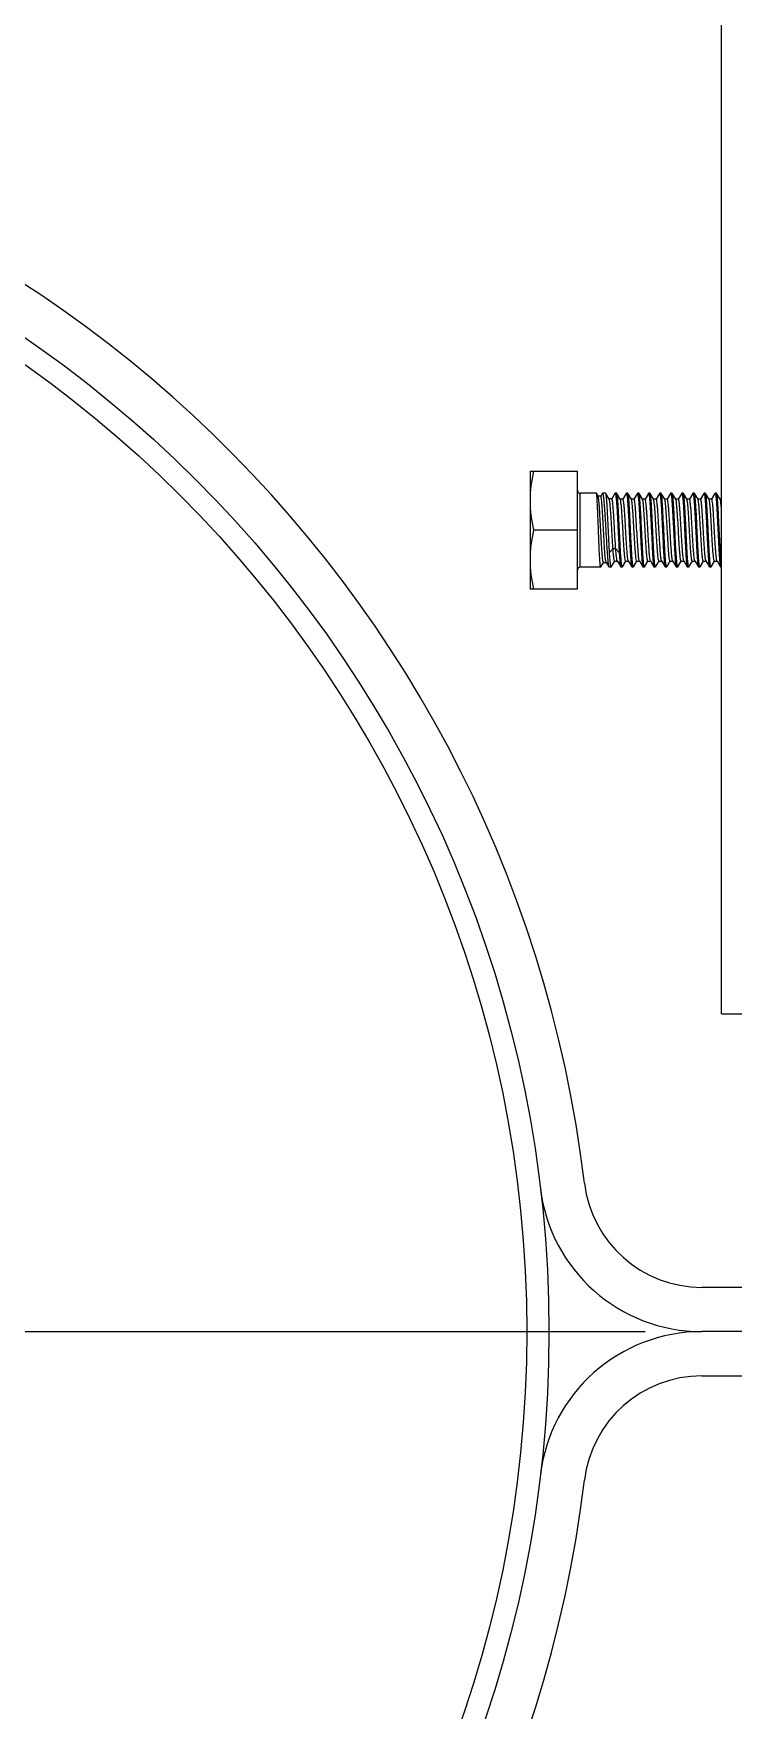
# Model space of a CAD drawing. Extents: x 1031190 to 1725648, y 733081 to 1571294.
# Drawn here: x 1135840 to 1136682, y 1234560 to 1236580 of the extents above; entities that cross this region are included whole.
import ezdxf

# ---------------------------------------------------------------- set-up
doc = ezdxf.new("R2010")
doc.units = 0
doc.header["$LTSCALE"] = 1000
doc.header["$MEASUREMENT"] = 0
doc.linetypes.add('CENTER', pattern=[8, 5, -1, 1, -1])

msp = doc.modelspace()

# ---------------------------------------------------------------- linework, layer by layer
at = {"linetype": 'Continuous'}
for p, q in [((1136668, 1235399), (1136668, 1238358.6)), ((1136437.5, 1236052.9), (1136494.5, 1236052.9)), ((1136437.5, 1236052.9), (1136437.5, 1235910.6)), ((1136494.5, 1235910.6), (1136494.5, 1236052.9)), ((1136517.3, 1236026.2), (1136498, 1236026.2)), ((1136498, 1235937.3), (1136498, 1236026.2)), ((1136517.4, 1236026.2), (1136517.3, 1236026.2)), ((1136519.3, 1236022.9), (1136517.4, 1236026.2)), ((1136522.5, 1236022.9), (1136519.3, 1236022.9)), ((1136519.4, 1236022.7), (1136519.3, 1236022.9)), ((1136524.2, 1236026), (1136522.5, 1236022.9)), ((1136524.2, 1236026), (1136524.5, 1236026.2)), ((1136528.6, 1236026.2), (1136524.5, 1236026.2)), ((1136528.7, 1236026.1), (1136528.6, 1236026.2)), ((1136532.8, 1236019.1), (1136528.7, 1236026.1)), ((1136535.9, 1236019.3), (1136532.7, 1236019.3)), ((1136539.7, 1236026.1), (1136535.8, 1236019.3)), ((1136539.7, 1236026.1), (1136539.9, 1236026.2)), ((1136541.8, 1236026.2), (1136539.9, 1236026.2)), ((1136541.9, 1236026.1), (1136541.8, 1236026.2)), ((1136546.1, 1236018.9), (1136541.9, 1236026.1)), ((1136549.3, 1236019), (1136546, 1236019)), ((1136553.3, 1236026.1), (1136549.2, 1236019)), ((1136553.3, 1236026.1), (1136553.4, 1236026.2)), ((1136555.1, 1236026.2), (1136553.4, 1236026.2)), ((1136555.3, 1236026.1), (1136555.1, 1236026.2)), ((1136559.5, 1236018.9), (1136555.3, 1236026.1)), ((1136562.6, 1236019), (1136559.4, 1236019)), ((1136566.6, 1236026.1), (1136562.5, 1236019)), ((1136566.6, 1236026.1), (1136566.8, 1236026.2)), ((1136568.4, 1236026.2), (1136566.8, 1236026.2)), ((1136568.6, 1236026.1), (1136568.4, 1236026.2)), ((1136572.8, 1236018.9), (1136568.6, 1236026.1)), ((1136576, 1236019), (1136572.7, 1236019)), ((1136579.9, 1236026.1), (1136575.9, 1236019)), ((1136579.9, 1236026.1), (1136580.1, 1236026.2)), ((1136581.8, 1236026.2), (1136580.1, 1236026.2)), ((1136582, 1236026.1), (1136581.8, 1236026.2)), ((1136586.2, 1236018.9), (1136582, 1236026.1)), ((1136589.3, 1236019), (1136586.1, 1236019)), ((1136593.3, 1236026.1), (1136589.2, 1236019)), ((1136593.3, 1236026.1), (1136593.5, 1236026.2)), ((1136595.1, 1236026.2), (1136593.5, 1236026.2)), ((1136595.3, 1236026.1), (1136595.1, 1236026.2)), ((1136599.5, 1236018.9), (1136595.3, 1236026.1)), ((1136602.7, 1236019), (1136599.4, 1236019)), ((1136606.6, 1236026.1), (1136602.6, 1236019)), ((1136606.6, 1236026.1), (1136606.8, 1236026.2)), ((1136608.5, 1236026.2), (1136606.8, 1236026.2)), ((1136608.7, 1236026.1), (1136608.5, 1236026.2)), ((1136612.9, 1236018.9), (1136608.7, 1236026.1)), ((1136616, 1236019), (1136612.8, 1236019)), ((1136620, 1236026.1), (1136615.9, 1236019)), ((1136620, 1236026.1), (1136620.2, 1236026.2)), ((1136621.8, 1236026.2), (1136620.2, 1236026.2)), ((1136622, 1236026.1), (1136621.8, 1236026.2)), ((1136626.2, 1236018.9), (1136622, 1236026.1)), ((1136629.3, 1236019), (1136626.1, 1236019)), ((1136633.3, 1236026.1), (1136629.2, 1236019)), ((1136633.3, 1236026.1), (1136633.5, 1236026.2)), ((1136635.2, 1236026.2), (1136633.5, 1236026.2)), ((1136635.4, 1236026.1), (1136635.2, 1236026.2)), ((1136639.6, 1236018.9), (1136635.4, 1236026.1)), ((1136642.7, 1236019), (1136639.5, 1236019)), ((1136646.7, 1236026.1), (1136642.6, 1236019)), ((1136646.7, 1236026.1), (1136646.9, 1236026.2)), ((1136648.5, 1236026.2), (1136646.9, 1236026.2)), ((1136648.7, 1236026.1), (1136648.5, 1236026.2)), ((1136652.9, 1236018.9), (1136648.7, 1236026.1)), ((1136656, 1236019), (1136652.8, 1236019)), ((1136660, 1236026.1), (1136655.9, 1236019)), ((1136660, 1236026.1), (1136660.2, 1236026.2)), ((1136661.9, 1236026.2), (1136660.2, 1236026.2)), ((1136662, 1236026.1), (1136661.9, 1236026.2)), ((1136666.3, 1236018.9), (1136662, 1236026.1)), ((1136668, 1236019), (1136666.2, 1236019)), ((1136494.5, 1235981.8), (1136441.6, 1235981.8)), ((1136585.2, 1235979.3), (1136585.1, 1235981.8)), ((1136596.8, 1235981.8), (1136596.9, 1235979.3)), ((1136537.3, 1235959.2), (1136533.1, 1235954.8)), ((1136540.6, 1235959.2), (1136537.3, 1235959.2)), ((1136544.8, 1235954.8), (1136540.6, 1235959.2)), ((1136522.6, 1235937.3), (1136498, 1235937.3)), ((1136522.7, 1235937.4), (1136522.6, 1235937.3)), ((1136522.7, 1235937.4), (1136526, 1235943)), ((1136525.9, 1235943), (1136529.1, 1235943)), ((1136529, 1235943.2), (1136532.3, 1235937.5)), ((1136532.3, 1235937.5), (1136532.6, 1235937.3)), ((1136535.1, 1235937.3), (1136532.6, 1235937.3)), ((1136535.3, 1235937.4), (1136535.1, 1235937.3)), ((1136535.3, 1235937.4), (1136539.4, 1235944.5)), ((1136539.3, 1235944.5), (1136542.5, 1235944.5)), ((1136542.4, 1235944.7), (1136546.6, 1235937.4)), ((1136548.4, 1235937.3), (1136546.8, 1235937.3)), ((1136548.6, 1235937.4), (1136548.4, 1235937.3)), ((1136548.6, 1235937.4), (1136552.7, 1235944.5)), ((1136552.6, 1235944.5), (1136555.8, 1235944.5)), ((1136555.7, 1235944.7), (1136555.7, 1235944.8)), ((1136555.7, 1235944.7), (1136559.9, 1235937.4)), ((1136559.9, 1235937.4), (1136560.1, 1235937.3)), ((1136561.8, 1235937.3), (1136560.1, 1235937.3)), ((1136562, 1235937.4), (1136561.8, 1235937.3)), ((1136562, 1235937.4), (1136566.1, 1235944.5)), ((1136566, 1235944.5), (1136569.2, 1235944.5)), ((1136569.1, 1235944.7), (1136569, 1235944.8)), ((1136569.1, 1235944.7), (1136573.3, 1235937.4)), ((1136573.3, 1235937.4), (1136573.5, 1235937.3)), ((1136575.1, 1235937.3), (1136573.5, 1235937.3)), ((1136575.3, 1235937.4), (1136575.1, 1235937.3)), ((1136575.3, 1235937.4), (1136579.4, 1235944.5)), ((1136579.3, 1235944.5), (1136582.5, 1235944.5)), ((1136582.4, 1235944.7), (1136582.3, 1235944.8)), ((1136582.4, 1235944.7), (1136586.6, 1235937.4)), ((1136586.6, 1235937.4), (1136586.8, 1235937.3)), ((1136588.5, 1235937.3), (1136586.8, 1235937.3)), ((1136588.6, 1235937.4), (1136588.5, 1235937.3)), ((1136588.6, 1235937.4), (1136592.7, 1235944.5)), ((1136592.6, 1235944.5), (1136595.9, 1235944.5)), ((1136595.8, 1235944.7), (1136600, 1235937.4)), ((1136601.8, 1235937.3), (1136600.1, 1235937.3)), ((1136602, 1235937.4), (1136601.8, 1235937.3)), ((1136602, 1235937.4), (1136606.1, 1235944.5)), ((1136606, 1235944.5), (1136609.2, 1235944.5)), ((1136609.1, 1235944.7), (1136609, 1235944.9)), ((1136609.1, 1235944.7), (1136613.3, 1235937.4)), ((1136613.3, 1235937.4), (1136613.5, 1235937.3)), ((1136615.2, 1235937.3), (1136613.5, 1235937.3)), ((1136615.3, 1235937.4), (1136615.2, 1235937.3)), ((1136615.3, 1235937.4), (1136619.4, 1235944.5)), ((1136619.3, 1235944.5), (1136622.6, 1235944.5)), ((1136622.5, 1235944.7), (1136622.4, 1235944.9)), ((1136622.5, 1235944.7), (1136626.7, 1235937.4)), ((1136626.7, 1235937.4), (1136626.8, 1235937.3)), ((1136628.5, 1235937.3), (1136626.8, 1235937.3)), ((1136628.7, 1235937.4), (1136628.5, 1235937.3)), ((1136628.7, 1235937.4), (1136632.8, 1235944.5)), ((1136632.7, 1235944.5), (1136635.9, 1235944.5)), ((1136635.8, 1235944.7), (1136635.7, 1235944.9)), ((1136635.8, 1235944.7), (1136640, 1235937.4)), ((1136640, 1235937.4), (1136640.2, 1235937.3)), ((1136641.9, 1235937.3), (1136640.2, 1235937.3)), ((1136642, 1235937.4), (1136641.9, 1235937.3)), ((1136642, 1235937.4), (1136646.1, 1235944.5)), ((1136646, 1235944.5), (1136649.3, 1235944.5)), ((1136649.2, 1235944.7), (1136653.4, 1235937.4)), ((1136653.4, 1235937.4), (1136653.5, 1235937.3)), ((1136655.2, 1235937.3), (1136653.5, 1235937.3)), ((1136655.4, 1235937.4), (1136655.2, 1235937.3)), ((1136655.4, 1235937.4), (1136659.5, 1235944.5)), ((1136659.4, 1235944.5), (1136662.6, 1235944.5)), ((1136662.5, 1235944.7), (1136662.4, 1235944.9)), ((1136662.5, 1235944.7), (1136666.7, 1235937.4)), ((1136666.7, 1235937.4), (1136666.9, 1235937.3)), ((1136668, 1235937.3), (1136666.9, 1235937.3)), ((1136494.5, 1235910.6), (1136437.5, 1235910.6)), ((1136668, 1235399), (1137032.8, 1235399)), ((1136644.3, 1235069.8), (1137370.9, 1235069.8)), ((1137370.9, 1235016.4), (1136644.3, 1235016.4)), ((1136644.3, 1234963), (1137370.9, 1234963))]:
    msp.add_line(p, q, dxfattribs=at)
at = {"color": 0, "linetype": 'CENTER'}
msp.add_line((1133441.3, 1235016.4), (1136575.9, 1235016.4), dxfattribs=at)
at = {"linetype": 'Continuous'}
for radius in [1451.6, 1424.9]:
    msp.add_circle((1135008.6, 1235016.4), radius, dxfattribs=at)
for centre, radius, start, end in [((1135008.6, 1235016.4), 1505, 6.8242, 173.1758), ((1136498, 1236029.8), 3.56, 180, 270), ((1136498, 1235933.7), 3.56, 90, 180), ((1136644.3, 1235212.1), 195.7, 186.8242, 270), ((1136644.3, 1235212.1), 142.4, 186.8242, 270), ((1136644.3, 1234820.7), 195.7, 90, 173.1758), ((1136644.3, 1234820.7), 142.4, 90, 173.1758), ((1135008.6, 1235016.4), 1505, 186.8242, 353.1758)]:
    msp.add_arc(centre, radius, start, end, dxfattribs=at)
for points in [[(1136441.6, 1236052.9), (1136439.1, 1236041.3), (1136437.5, 1236029.3), (1136437.5, 1236017.3)], [(1136437.5, 1236017.3), (1136437.5, 1236005.4), (1136439.1, 1235993.4), (1136441.6, 1235981.8)], [(1136441.6, 1235981.8), (1136439.1, 1235970.1), (1136437.5, 1235958.1), (1136437.5, 1235946.2)], [(1136437.5, 1235946.2), (1136437.5, 1235934.2), (1136439.1, 1235922.3), (1136441.6, 1235910.6)]]:
    msp.add_open_spline(points, degree=3, dxfattribs=at)
for points, knots in [([(1136519.9, 1235981.8), (1136519.6, 1235987.2), (1136519.3, 1235995.2), (1136518.9, 1236005.3), (1136518.6, 1236011.9), (1136518.3, 1236017.3), (1136518.1, 1236021.6), (1136517.7, 1236024.3), (1136517.6, 1236025.8), (1136517.4, 1236026.2)], [0, 0, 0, 0, 0.36864, 0.53657, 0.68548, 0.810114, 0.906077, 0.97003, 1, 1, 1, 1]), ([(1136525.9, 1235943), (1136525.8, 1235943), (1136525.6, 1235943.3), (1136525.4, 1235943.8), (1136525.2, 1235944.8), (1136524.9, 1235946.7), (1136524.6, 1235949.9), (1136524.2, 1235954.6), (1136523.8, 1235960.4), (1136523.4, 1235967), (1136523, 1235974.1), (1136522.5, 1235984.1), (1136521.9, 1235993.8), (1136521.4, 1236003.1), (1136521, 1236009.1), (1136520.6, 1236014.2), (1136520.3, 1236018.2), (1136519.9, 1236020.9), (1136519.6, 1236022.3), (1136519.4, 1236022.7)], [0, 0, 0, 0, 0.003488, 0.010904, 0.022688, 0.038824, 0.083607, 0.143647, 0.216697, 0.300025, 0.390537, 0.484902, 0.671459, 0.756962, 0.833182, 0.897479, 0.947675, 0.982144, 1, 1, 1, 1]), ([(1136529, 1235943.2), (1136528.8, 1235943.6), (1136528.5, 1235945.1), (1136528.1, 1235947.9), (1136527.7, 1235952), (1136527.3, 1235957.3), (1136526.9, 1235963.5), (1136526.4, 1235972.9), (1136525.9, 1235982.8), (1136525.3, 1235992.6), (1136524.9, 1235999.7), (1136524.5, 1236006.1), (1136524.2, 1236011.7), (1136523.8, 1236016.3), (1136523.4, 1236019.6), (1136523.1, 1236021.7), (1136522.8, 1236022.6), (1136522.6, 1236022.9), (1136522.5, 1236022.9)], [0, 0, 0, 0, 0.018844, 0.055045, 0.107437, 0.174076, 0.252464, 0.339678, 0.527511, 0.621285, 0.710453, 0.791854, 0.862644, 0.920393, 0.963178, 0.989688, 0.996707, 1, 1, 1, 1]), ([(1136524.5, 1236026.2), (1136524.6, 1236026.2), (1136524.9, 1236025.9), (1136525.2, 1236024.8), (1136525.7, 1236022.3), (1136526.2, 1236018.3), (1136526.6, 1236012.8), (1136527.1, 1236006.2), (1136527.6, 1235998.6), (1136528.1, 1235990.3), (1136528.5, 1235984.6), (1136528.6, 1235981.8)], [0, 0, 0, 0, 0.007547, 0.022985, 0.080637, 0.173055, 0.296975, 0.447746, 0.61965, 0.806111, 1, 1, 1, 1]), ([(1136531.8, 1235981.8), (1136531.5, 1235987.2), (1136531.1, 1235995), (1136530.6, 1236005.1), (1136530.3, 1236011.6), (1136529.9, 1236017.1), (1136529.5, 1236021.4), (1136529.1, 1236024.2), (1136529, 1236025.7), (1136528.7, 1236026.1)], [0, 0, 0, 0, 0.365079, 0.53175, 0.679987, 0.804667, 0.901508, 0.967249, 1, 1, 1, 1]), ([(1136537.3, 1235959.2), (1136536.9, 1235965.3), (1136536.3, 1235974.6), (1136535.6, 1235987.2), (1136535.1, 1235996.5), (1136534.5, 1236004.8), (1136534.1, 1236010.8), (1136533.7, 1236014.6), (1136533.4, 1236016.7), (1136533.1, 1236018.1), (1136532.9, 1236018.9), (1136532.8, 1236019.1)], [0, 0, 0, 0, 0.303539, 0.468638, 0.62733, 0.768529, 0.882427, 0.926602, 0.961222, 0.985757, 1, 1, 1, 1]), ([(1136540.6, 1235959.2), (1136540.4, 1235962.2), (1136540, 1235968.6), (1136539.4, 1235978.4), (1136538.9, 1235988.5), (1136538.3, 1235998.1), (1136537.8, 1236005.4), (1136537.4, 1236010.5), (1136537.1, 1236013.5), (1136536.8, 1236015.9), (1136536.6, 1236017.7), (1136536.3, 1236018.7), (1136536.1, 1236019.3), (1136535.9, 1236019.3)], [0, 0, 0, 0, 0.15003, 0.317321, 0.489066, 0.652114, 0.794019, 0.853588, 0.904016, 0.944371, 0.97394, 0.992316, 1, 1, 1, 1]), ([(1136539.9, 1236026.2), (1136540, 1236026.2), (1136540.3, 1236025.9), (1136540.4, 1236025.3), (1136540.6, 1236024.2), (1136540.9, 1236022), (1136541.3, 1236018.3), (1136541.7, 1236012.8), (1136542.2, 1236006.2), (1136542.6, 1235998.6), (1136543, 1235990.3), (1136543.3, 1235984.6), (1136543.4, 1235981.8)], [0, 0, 0, 0, 0.006868, 0.022, 0.046199, 0.079427, 0.17181, 0.295831, 0.44681, 0.618994, 0.805771, 1, 1, 1, 1]), ([(1136545.1, 1235981.8), (1136544.8, 1235987.1), (1136544.5, 1235995), (1136543.9, 1236005), (1136543.5, 1236011.6), (1136543.2, 1236017), (1136542.8, 1236021.3), (1136542.4, 1236024.1), (1136542.2, 1236025.7), (1136541.9, 1236026.1)], [0, 0, 0, 0, 0.364025, 0.530311, 0.678341, 0.803035, 0.90014, 0.966414, 1, 1, 1, 1]), ([(1136552.6, 1235944.5), (1136552.5, 1235944.5), (1136552.3, 1235944.7), (1136552.1, 1235945.6), (1136551.7, 1235947.6), (1136551.3, 1235950.7), (1136551, 1235955.1), (1136550.6, 1235960.4), (1136550.2, 1235966.4), (1136549.8, 1235973), (1136549.2, 1235982.2), (1136548.7, 1235991.4), (1136548.2, 1236000.1), (1136547.8, 1236005.8), (1136547.4, 1236010.7), (1136547, 1236014.5), (1136546.6, 1236017.1), (1136546.4, 1236018.4), (1136546.1, 1236018.9)], [0, 0, 0, 0, 0.003515, 0.010772, 0.037949, 0.081609, 0.140308, 0.211978, 0.294061, 0.383612, 0.477415, 0.664253, 0.750571, 0.827952, 0.893624, 0.945254, 0.981055, 1, 1, 1, 1]), ([(1136555.7, 1235944.8), (1136555.4, 1235945.3), (1136555.2, 1235946.8), (1136554.8, 1235949.6), (1136554.4, 1235953.6), (1136553.9, 1235960.7), (1136553.2, 1235971), (1136552.6, 1235982), (1136552.1, 1235991.1), (1136551.7, 1235997.6), (1136551.3, 1236003.5), (1136550.9, 1236008.7), (1136550.5, 1236012.9), (1136550.2, 1236016), (1136549.8, 1236017.9), (1136549.5, 1236018.8), (1136549.4, 1236019), (1136549.3, 1236019)], [0, 0, 0, 0, 0.022098, 0.060554, 0.114206, 0.18123, 0.34569, 0.53115, 0.623722, 0.711849, 0.792446, 0.862698, 0.92016, 0.962863, 0.989437, 0.99654, 1, 1, 1, 1]), ([(1136553.4, 1236026.2), (1136553.5, 1236026.2), (1136553.7, 1236025.9), (1136553.9, 1236025.3), (1136554.1, 1236024.2), (1136554.4, 1236022), (1136554.7, 1236018.3), (1136555.1, 1236012.8), (1136555.5, 1236006.2), (1136556, 1235998.6), (1136556.4, 1235990.3), (1136556.6, 1235984.6), (1136556.8, 1235981.8)], [0, 0, 0, 0, 0.006693, 0.021771, 0.045952, 0.079179, 0.171588, 0.295652, 0.446676, 0.6189, 0.805722, 1, 1, 1, 1]), ([(1136558.4, 1235981.8), (1136558.2, 1235987.1), (1136557.8, 1235995), (1136557.3, 1236005), (1136556.9, 1236011.6), (1136556.5, 1236017), (1136556.2, 1236021.3), (1136555.7, 1236024.1), (1136555.5, 1236025.7), (1136555.3, 1236026.1)], [0, 0, 0, 0, 0.364027, 0.530312, 0.678339, 0.803032, 0.900139, 0.966415, 1, 1, 1, 1]), ([(1136566, 1235944.5), (1136565.9, 1235944.5), (1136565.7, 1235944.7), (1136565.4, 1235945.6), (1136565.1, 1235947.6), (1136564.7, 1235950.7), (1136564.3, 1235955.1), (1136563.9, 1235960.4), (1136563.5, 1235966.4), (1136563.1, 1235973), (1136562.6, 1235982.2), (1136562.1, 1235991.4), (1136561.5, 1236000.1), (1136561.1, 1236005.8), (1136560.7, 1236010.7), (1136560.4, 1236014.5), (1136560, 1236017.1), (1136559.7, 1236018.4), (1136559.5, 1236018.9)], [0, 0, 0, 0, 0.003515, 0.010772, 0.037949, 0.081609, 0.140308, 0.211978, 0.294061, 0.383612, 0.477415, 0.664253, 0.750571, 0.827952, 0.893624, 0.945254, 0.981055, 1, 1, 1, 1]), ([(1136569, 1235944.8), (1136568.8, 1235945.3), (1136568.5, 1235946.9), (1136568.1, 1235949.7), (1136567.8, 1235953.6), (1136567.2, 1235960.7), (1136566.6, 1235971), (1136565.9, 1235982), (1136565.4, 1235991.1), (1136565, 1235997.6), (1136564.6, 1236003.5), (1136564.3, 1236008.7), (1136563.9, 1236012.9), (1136563.5, 1236016), (1136563.2, 1236017.9), (1136562.9, 1236018.8), (1136562.7, 1236019), (1136562.6, 1236019)], [0, 0, 0, 0, 0.022237, 0.060809, 0.11455, 0.181633, 0.346125, 0.531524, 0.624042, 0.712107, 0.792639, 0.862829, 0.920237, 0.962898, 0.989446, 0.996542, 1, 1, 1, 1]), ([(1136566.8, 1236026.2), (1136566.9, 1236026.2), (1136567.1, 1236025.9), (1136567.2, 1236025.3), (1136567.4, 1236024.2), (1136567.7, 1236022), (1136568.1, 1236018.3), (1136568.5, 1236012.8), (1136568.9, 1236006.2), (1136569.3, 1235998.6), (1136569.7, 1235990.3), (1136570, 1235984.6), (1136570.1, 1235981.8)], [0, 0, 0, 0, 0.006696, 0.021778, 0.045963, 0.079194, 0.171608, 0.295673, 0.446692, 0.618909, 0.805729, 1, 1, 1, 1]), ([(1136571.8, 1235981.8), (1136571.5, 1235987.1), (1136571.2, 1235995), (1136570.6, 1236005), (1136570.2, 1236011.6), (1136569.8, 1236017), (1136569.5, 1236021.3), (1136569.1, 1236024.1), (1136568.9, 1236025.7), (1136568.6, 1236026.1)], [0, 0, 0, 0, 0.364034, 0.530325, 0.678352, 0.803041, 0.900142, 0.966414, 1, 1, 1, 1]), ([(1136579.3, 1235944.5), (1136579.2, 1235944.5), (1136579, 1235944.7), (1136578.8, 1235945.6), (1136578.4, 1235947.6), (1136578, 1235950.7), (1136577.6, 1235955.1), (1136577.3, 1235960.4), (1136576.9, 1235966.4), (1136576.5, 1235973), (1136575.9, 1235982.2), (1136575.4, 1235991.4), (1136574.9, 1236000.1), (1136574.5, 1236005.8), (1136574.1, 1236010.7), (1136573.7, 1236014.5), (1136573.3, 1236017.1), (1136573.1, 1236018.4), (1136572.8, 1236018.9)], [0, 0, 0, 0, 0.003515, 0.010772, 0.037949, 0.081609, 0.140308, 0.211978, 0.294061, 0.383612, 0.477416, 0.664253, 0.750571, 0.827952, 0.893624, 0.945254, 0.981055, 1, 1, 1, 1]), ([(1136582.3, 1235944.8), (1136582.1, 1235945.4), (1136581.9, 1235946.9), (1136581.5, 1235949.7), (1136581.1, 1235953.7), (1136580.5, 1235960.7), (1136579.9, 1235971.1), (1136579.3, 1235982.1), (1136578.8, 1235991.2), (1136578.4, 1235997.6), (1136578, 1236003.6), (1136577.6, 1236008.7), (1136577.2, 1236012.9), (1136576.9, 1236016), (1136576.5, 1236017.9), (1136576.2, 1236018.8), (1136576, 1236019), (1136576, 1236019)], [0, 0, 0, 0, 0.022376, 0.061065, 0.114893, 0.182035, 0.346559, 0.531898, 0.624361, 0.712364, 0.792832, 0.86296, 0.920314, 0.962934, 0.989455, 0.996544, 1, 1, 1, 1]), ([(1136580.1, 1236026.2), (1136580.2, 1236026.2), (1136580.4, 1236025.9), (1136580.6, 1236025.3), (1136580.8, 1236024.2), (1136581.1, 1236022), (1136581.4, 1236018.3), (1136581.8, 1236012.8), (1136582.2, 1236006.2), (1136582.6, 1235998.6), (1136583.1, 1235990.3), (1136583.3, 1235984.6), (1136583.5, 1235981.8)], [0, 0, 0, 0, 0.006683, 0.021751, 0.045922, 0.07914, 0.171535, 0.295594, 0.446618, 0.618857, 0.805703, 1, 1, 1, 1]), ([(1136585.1, 1235981.8), (1136584.9, 1235987.1), (1136584.5, 1235995), (1136584, 1236005), (1136583.6, 1236011.6), (1136583.2, 1236017), (1136582.8, 1236021.3), (1136582.4, 1236024.1), (1136582.2, 1236025.7), (1136582, 1236026.1)], [0, 0, 0, 0, 0.364016, 0.530299, 0.678328, 0.803022, 0.900132, 0.966412, 1, 1, 1, 1]), ([(1136589.4, 1235979.7), (1136589.2, 1235984.4), (1136588.8, 1235991.2), (1136588.2, 1236000), (1136587.8, 1236005.7), (1136587.4, 1236010.6), (1136587.1, 1236014.4), (1136586.7, 1236017.1), (1136586.4, 1236018.4), (1136586.2, 1236018.9)], [0, 0, 0, 0, 0.357179, 0.522363, 0.670515, 0.796289, 0.895183, 0.963748, 1, 1, 1, 1]), ([(1136592.8, 1235979.7), (1136592.6, 1235982.2), (1136592.3, 1235987.2), (1136591.9, 1235994.4), (1136591.5, 1236001.1), (1136591.1, 1236007), (1136590.7, 1236011.9), (1136590.3, 1236015.2), (1136590, 1236017.2), (1136589.8, 1236018.2), (1136589.6, 1236018.7), (1136589.4, 1236019), (1136589.3, 1236019)], [0, 0, 0, 0, 0.191103, 0.376469, 0.548513, 0.700189, 0.825314, 0.918839, 0.952565, 0.977198, 0.992701, 1, 1, 1, 1]), ([(1136593.5, 1236026.2), (1136593.6, 1236026.2), (1136593.8, 1236025.9), (1136593.9, 1236025.3), (1136594.1, 1236024.2), (1136594.4, 1236022), (1136594.8, 1236018.3), (1136595.2, 1236012.8), (1136595.6, 1236006.2), (1136596, 1235998.6), (1136596.4, 1235990.3), (1136596.7, 1235984.6), (1136596.8, 1235981.8)], [0, 0, 0, 0, 0.006671, 0.021725, 0.045886, 0.079098, 0.171491, 0.295553, 0.446588, 0.618835, 0.805687, 1, 1, 1, 1]), ([(1136598.5, 1235981.8), (1136598.2, 1235987.1), (1136597.8, 1235995), (1136597.3, 1236005), (1136596.9, 1236011.6), (1136596.5, 1236017), (1136596.2, 1236021.3), (1136595.8, 1236024.1), (1136595.6, 1236025.7), (1136595.3, 1236026.1)], [0, 0, 0, 0, 0.364022, 0.530315, 0.678347, 0.803036, 0.900137, 0.966413, 1, 1, 1, 1]), ([(1136606, 1235944.5), (1136605.9, 1235944.5), (1136605.7, 1235944.7), (1136605.4, 1235945.6), (1136605.1, 1235947.6), (1136604.7, 1235950.7), (1136604.3, 1235955.1), (1136603.9, 1235960.4), (1136603.6, 1235966.4), (1136603.2, 1235973), (1136602.6, 1235982.2), (1136602.1, 1235991.4), (1136601.6, 1236000.1), (1136601.2, 1236005.8), (1136600.8, 1236010.7), (1136600.4, 1236014.5), (1136600, 1236017.1), (1136599.8, 1236018.4), (1136599.5, 1236018.9)], [0, 0, 0, 0, 0.003516, 0.010772, 0.037949, 0.081609, 0.140308, 0.211978, 0.294061, 0.383612, 0.477416, 0.664254, 0.750571, 0.827952, 0.893624, 0.945254, 0.981055, 1, 1, 1, 1]), ([(1136609, 1235944.9), (1136608.8, 1235945.4), (1136608.5, 1235946.9), (1136608.2, 1235949.7), (1136607.8, 1235953.7), (1136607.2, 1235960.8), (1136606.6, 1235971.2), (1136606, 1235982.1), (1136605.5, 1235991.2), (1136605.1, 1235997.7), (1136604.7, 1236003.6), (1136604.3, 1236008.7), (1136603.9, 1236012.9), (1136603.5, 1236016), (1136603.2, 1236018), (1136602.9, 1236018.8), (1136602.7, 1236019), (1136602.7, 1236019)], [0, 0, 0, 0, 0.022654, 0.061574, 0.115578, 0.182837, 0.347426, 0.532643, 0.624999, 0.712877, 0.793216, 0.863221, 0.920468, 0.963004, 0.989473, 0.996549, 1, 1, 1, 1]), ([(1136606.8, 1236026.2), (1136606.9, 1236026.2), (1136607.1, 1236025.9), (1136607.3, 1236025.3), (1136607.5, 1236024.2), (1136607.8, 1236022), (1136608.1, 1236018.3), (1136608.5, 1236012.8), (1136608.9, 1236006.2), (1136609.3, 1235998.6), (1136609.7, 1235990.3), (1136610, 1235984.6), (1136610.2, 1235981.8)], [0, 0, 0, 0, 0.006673, 0.021728, 0.04589, 0.079102, 0.171488, 0.295544, 0.446579, 0.618833, 0.80569, 1, 1, 1, 1]), ([(1136611.8, 1235981.8), (1136611.6, 1235987.1), (1136611.2, 1235995), (1136610.7, 1236005), (1136610.3, 1236011.6), (1136609.9, 1236017), (1136609.5, 1236021.3), (1136609.1, 1236024.1), (1136608.9, 1236025.7), (1136608.7, 1236026.1)], [0, 0, 0, 0, 0.364021, 0.530312, 0.678344, 0.803036, 0.900139, 0.966413, 1, 1, 1, 1]), ([(1136619.3, 1235944.5), (1136619.3, 1235944.5), (1136619.1, 1235944.7), (1136618.8, 1235945.6), (1136618.4, 1235947.6), (1136618.1, 1235950.7), (1136617.7, 1235955.1), (1136617.3, 1235960.4), (1136616.9, 1235966.4), (1136616.5, 1235973), (1136616, 1235982.2), (1136615.5, 1235991.4), (1136614.9, 1236000.1), (1136614.5, 1236005.8), (1136614.1, 1236010.7), (1136613.8, 1236014.5), (1136613.4, 1236017.1), (1136613.1, 1236018.4), (1136612.9, 1236018.9)], [0, 0, 0, 0, 0.003516, 0.010771, 0.037949, 0.081609, 0.140308, 0.211978, 0.294061, 0.383613, 0.477416, 0.664254, 0.750571, 0.827952, 0.893624, 0.945254, 0.981055, 1, 1, 1, 1]), ([(1136622.4, 1235944.9), (1136622.2, 1235945.4), (1136621.9, 1235946.9), (1136621.5, 1235949.8), (1136621.1, 1235953.8), (1136620.6, 1235960.8), (1136619.9, 1235971.2), (1136619.3, 1235982.2), (1136618.8, 1235991.2), (1136618.4, 1235997.7), (1136618, 1236003.6), (1136617.6, 1236008.7), (1136617.2, 1236013), (1136616.9, 1236016), (1136616.5, 1236018), (1136616.3, 1236018.8), (1136616.1, 1236019), (1136616, 1236019)], [0, 0, 0, 0, 0.022792, 0.061828, 0.11592, 0.183237, 0.347858, 0.533014, 0.625317, 0.713133, 0.793408, 0.863351, 0.920544, 0.963039, 0.989482, 0.996551, 1, 1, 1, 1]), ([(1136620.2, 1236026.2), (1136620.3, 1236026.2), (1136620.5, 1236025.9), (1136620.6, 1236025.3), (1136620.8, 1236024.2), (1136621.1, 1236022), (1136621.5, 1236018.3), (1136621.9, 1236012.8), (1136622.3, 1236006.2), (1136622.7, 1235998.6), (1136623.1, 1235990.3), (1136623.4, 1235984.6), (1136623.5, 1235981.8)], [0, 0, 0, 0, 0.006683, 0.021749, 0.045921, 0.079139, 0.171536, 0.295597, 0.446627, 0.618868, 0.805705, 1, 1, 1, 1]), ([(1136625.2, 1235981.8), (1136624.9, 1235987.1), (1136624.5, 1235995), (1136624, 1236005), (1136623.6, 1236011.6), (1136623.2, 1236017), (1136622.9, 1236021.3), (1136622.5, 1236024.1), (1136622.3, 1236025.7), (1136622, 1236026.1)], [0, 0, 0, 0, 0.364024, 0.530311, 0.678341, 0.803035, 0.90014, 0.966414, 1, 1, 1, 1]), ([(1136632.7, 1235944.5), (1136632.6, 1235944.5), (1136632.4, 1235944.7), (1136632.1, 1235945.6), (1136631.8, 1235947.6), (1136631.4, 1235950.7), (1136631, 1235955.1), (1136630.6, 1235960.4), (1136630.2, 1235966.4), (1136629.8, 1235973), (1136629.3, 1235982.2), (1136628.8, 1235991.4), (1136628.3, 1236000.1), (1136627.9, 1236005.8), (1136627.5, 1236010.7), (1136627.1, 1236014.5), (1136626.7, 1236017.1), (1136626.5, 1236018.4), (1136626.2, 1236018.9)], [0, 0, 0, 0, 0.003516, 0.010771, 0.037949, 0.081609, 0.140308, 0.211978, 0.294061, 0.383613, 0.477416, 0.664254, 0.750571, 0.827952, 0.893624, 0.945254, 0.981055, 1, 1, 1, 1]), ([(1136635.7, 1235944.9), (1136635.5, 1235945.4), (1136635.2, 1235946.9), (1136634.8, 1235949.8), (1136634.5, 1235953.8), (1136633.9, 1235960.9), (1136633.3, 1235971.2), (1136632.7, 1235982.2), (1136632.1, 1235991.3), (1136631.8, 1235997.7), (1136631.4, 1236003.6), (1136631, 1236008.8), (1136630.6, 1236013), (1136630.2, 1236016), (1136629.9, 1236018), (1136629.6, 1236018.8), (1136629.4, 1236019), (1136629.3, 1236019)], [0, 0, 0, 0, 0.022931, 0.062083, 0.116262, 0.183637, 0.34829, 0.533386, 0.625634, 0.713389, 0.793599, 0.863481, 0.920621, 0.963074, 0.989491, 0.996553, 1, 1, 1, 1]), ([(1136633.5, 1236026.2), (1136633.6, 1236026.2), (1136633.8, 1236025.9), (1136634, 1236025.3), (1136634.2, 1236024.2), (1136634.5, 1236022), (1136634.8, 1236018.3), (1136635.2, 1236012.8), (1136635.6, 1236006.2), (1136636, 1235998.6), (1136636.4, 1235990.3), (1136636.7, 1235984.6), (1136636.8, 1235981.8)], [0, 0, 0, 0, 0.006692, 0.02177, 0.045951, 0.079177, 0.171585, 0.295649, 0.446674, 0.618898, 0.805721, 1, 1, 1, 1]), ([(1136637.4, 1236004.7), (1136637.2, 1236007.5), (1136636.9, 1236012.4), (1136636.5, 1236018.2), (1136636.1, 1236021.9), (1136635.9, 1236023.8), (1136635.7, 1236025.2), (1136635.5, 1236025.9), (1136635.4, 1236026.1)], [0, 0, 0, 0, 0.386254, 0.691736, 0.808776, 0.899775, 0.963628, 1, 1, 1, 1]), ([(1136641.5, 1236001), (1136641.4, 1236003.3), (1136641.1, 1236007.4), (1136640.6, 1236012.7), (1136640.2, 1236016.2), (1136639.9, 1236018), (1136639.7, 1236018.7), (1136639.6, 1236018.9)], [0, 0, 0, 0, 0.381097, 0.684377, 0.893928, 0.960143, 1, 1, 1, 1]), ([(1136644.9, 1236001), (1136644.7, 1236003.5), (1136644.5, 1236007), (1136644.1, 1236011.4), (1136643.8, 1236014), (1136643.6, 1236016.1), (1136643.3, 1236017.7), (1136643.1, 1236018.5), (1136642.8, 1236019), (1136642.7, 1236019)], [0, 0, 0, 0, 0.410879, 0.581806, 0.725913, 0.840918, 0.925076, 0.977487, 1, 1, 1, 1]), ([(1136646.9, 1236026.2), (1136647, 1236026.2), (1136647.2, 1236025.6), (1136647.5, 1236024.6), (1136647.7, 1236022.7), (1136648, 1236020.3), (1136648.2, 1236017.2), (1136648.6, 1236011.9), (1136648.9, 1236007.7), (1136649, 1236004.7)], [0, 0, 0, 0, 0.021095, 0.073096, 0.157182, 0.272316, 0.416719, 0.588047, 1, 1, 1, 1]), ([(1136651.9, 1235981.8), (1136651.6, 1235987.1), (1136651.2, 1235995), (1136650.7, 1236005), (1136650.3, 1236011.6), (1136649.9, 1236017), (1136649.6, 1236021.3), (1136649.2, 1236024.1), (1136649, 1236025.7), (1136648.7, 1236026.1)], [0, 0, 0, 0, 0.364034, 0.530327, 0.678354, 0.803043, 0.900143, 0.966415, 1, 1, 1, 1]), ([(1136659.4, 1235944.5), (1136659.3, 1235944.5), (1136659.1, 1235944.7), (1136658.8, 1235945.6), (1136658.5, 1235947.6), (1136658.1, 1235950.7), (1136657.7, 1235955.1), (1136657.3, 1235960.4), (1136656.9, 1235966.4), (1136656.5, 1235973), (1136656, 1235982.2), (1136655.5, 1235991.4), (1136655, 1236000.1), (1136654.6, 1236005.8), (1136654.2, 1236010.7), (1136653.8, 1236014.5), (1136653.4, 1236017.1), (1136653.1, 1236018.4), (1136652.9, 1236018.9)], [0, 0, 0, 0, 0.003516, 0.010771, 0.037949, 0.081609, 0.140308, 0.211978, 0.294061, 0.383613, 0.477416, 0.664254, 0.750571, 0.827952, 0.893624, 0.945254, 0.981055, 1, 1, 1, 1]), ([(1136662.4, 1235944.9), (1136662.2, 1235945.4), (1136661.9, 1235947), (1136661.5, 1235949.9), (1136661.2, 1235953.9), (1136660.6, 1235961), (1136660, 1235971.3), (1136659.3, 1235982.3), (1136658.8, 1235991.3), (1136658.4, 1235997.8), (1136658.1, 1236003.7), (1136657.7, 1236008.8), (1136657.3, 1236013), (1136656.9, 1236016.1), (1136656.6, 1236018), (1136656.3, 1236018.8), (1136656.1, 1236019), (1136656, 1236019)], [0, 0, 0, 0, 0.023208, 0.06259, 0.116944, 0.184435, 0.349152, 0.534126, 0.626268, 0.713899, 0.79398, 0.86374, 0.920773, 0.963144, 0.989509, 0.996558, 1, 1, 1, 1]), ([(1136660.2, 1236026.2), (1136660.3, 1236026.2), (1136660.5, 1236025.9), (1136660.7, 1236025.3), (1136660.9, 1236024.2), (1136661.2, 1236022), (1136661.5, 1236018.3), (1136661.9, 1236012.8), (1136662.3, 1236006.2), (1136662.7, 1235998.6), (1136663.1, 1235990.3), (1136663.4, 1235984.6), (1136663.5, 1235981.8)], [0, 0, 0, 0, 0.006682, 0.021748, 0.045918, 0.079135, 0.171528, 0.295585, 0.446611, 0.618853, 0.805701, 1, 1, 1, 1]), ([(1136665.2, 1235981.8), (1136665, 1235987.1), (1136664.6, 1235995), (1136664, 1236005), (1136663.7, 1236011.6), (1136663.3, 1236017), (1136662.9, 1236021.3), (1136662.5, 1236024.1), (1136662.3, 1236025.7), (1136662, 1236026.1)], [0, 0, 0, 0, 0.364017, 0.530302, 0.678331, 0.803024, 0.900132, 0.966412, 1, 1, 1, 1]), ([(1136668, 1236004.6), (1136667.9, 1236006.4), (1136667.6, 1236009.7), (1136667.2, 1236014), (1136666.8, 1236016.9), (1136666.5, 1236018.4), (1136666.3, 1236018.9)], [0, 0, 0, 0, 0.381924, 0.683092, 0.891493, 1, 1, 1, 1]), ([(1136638.5, 1235981.8), (1136638.4, 1235983.8), (1136638.1, 1235991.4), (1136637.7, 1235999), (1136637.4, 1236004.7)], [0, 0, 0, 0, 0.261816, 1, 1, 1, 1]), ([(1136646, 1235944.5), (1136645.9, 1235944.5), (1136645.6, 1235945), (1136645.4, 1235945.9), (1136645.1, 1235947.6), (1136644.9, 1235949.7), (1136644.6, 1235952.5), (1136644.2, 1235957.1), (1136643.7, 1235963.8), (1136643.2, 1235972.7), (1136642.7, 1235982.2), (1136642.1, 1235991.7), (1136641.7, 1235998), (1136641.5, 1236001)], [0, 0, 0, 0, 0.007549, 0.025288, 0.053782, 0.092698, 0.14142, 0.199125, 0.337396, 0.498012, 0.669894, 0.841157, 1, 1, 1, 1]), ([(1136649.2, 1235944.7), (1136649, 1235944.9), (1136648.8, 1235945.6), (1136648.4, 1235947.7), (1136648, 1235951.7), (1136647.5, 1235957.8), (1136647, 1235965.4), (1136646.5, 1235974), (1136645.8, 1235986), (1136645.3, 1235995), (1136644.9, 1236001)], [0, 0, 0, 0, 0.014139, 0.038106, 0.114569, 0.22512, 0.362916, 0.519336, 0.684562, 1, 1, 1, 1]), ([(1136649, 1236004.7), (1136649.1, 1236002.9), (1136649.5, 1235995.3), (1136649.9, 1235987.6), (1136650.2, 1235981.8)], [0, 0, 0, 0, 0.233581, 1, 1, 1, 1]), ([(1136522.6, 1235937.3), (1136522.5, 1235937.3), (1136522.3, 1235937.6), (1136522.2, 1235938.2), (1136522, 1235939.3), (1136521.8, 1235941.5), (1136521.5, 1235945.2), (1136521.2, 1235950.7), (1136520.8, 1235957.4), (1136520.5, 1235964.9), (1136520.2, 1235973.2), (1136520, 1235978.9), (1136519.9, 1235981.8)], [0, 0, 0, 0, 0.006203, 0.021073, 0.045141, 0.078305, 0.170688, 0.294821, 0.44599, 0.618417, 0.805472, 1, 1, 1, 1]), ([(1136528.6, 1235981.8), (1136528.9, 1235976.4), (1136529.4, 1235968.6), (1136530, 1235958.6), (1136530.5, 1235952.2), (1136530.9, 1235946.7), (1136531.3, 1235942.4), (1136531.8, 1235939.5), (1136532.1, 1235937.9), (1136532.3, 1235937.5)], [0, 0, 0, 0, 0.361155, 0.526427, 0.673911, 0.798642, 0.896457, 0.964179, 1, 1, 1, 1]), ([(1136533.1, 1235954.8), (1136533, 1235956.9), (1136532.5, 1235965.8), (1136532.1, 1235974.8), (1136531.8, 1235981.8)], [0, 0, 0, 0, 0.22604, 1, 1, 1, 1]), ([(1136543.4, 1235981.8), (1136543.5, 1235979.4), (1136544, 1235970.4), (1136544.4, 1235961.4), (1136544.8, 1235954.8)], [0, 0, 0, 0, 0.2673, 1, 1, 1, 1]), ([(1136548.4, 1235937.3), (1136548.3, 1235937.3), (1136548.1, 1235937.6), (1136548, 1235938.2), (1136547.8, 1235939.3), (1136547.5, 1235941.5), (1136547.1, 1235945.2), (1136546.7, 1235950.7), (1136546.3, 1235957.4), (1136545.9, 1235965), (1136545.5, 1235973.2), (1136545.2, 1235978.9), (1136545.1, 1235981.8)], [0, 0, 0, 0, 0.006697, 0.021779, 0.045964, 0.079194, 0.171609, 0.295674, 0.446694, 0.618911, 0.805729, 1, 1, 1, 1]), ([(1136556.8, 1235981.8), (1136557, 1235976.4), (1136557.4, 1235968.5), (1136557.9, 1235958.5), (1136558.3, 1235952), (1136558.7, 1235946.5), (1136559.1, 1235942.2), (1136559.5, 1235939.4), (1136559.7, 1235937.9), (1136559.9, 1235937.4)], [0, 0, 0, 0, 0.363963, 0.530225, 0.678242, 0.802937, 0.90006, 0.966368, 1, 1, 1, 1]), ([(1136561.8, 1235937.3), (1136561.7, 1235937.3), (1136561.5, 1235937.6), (1136561.3, 1235938.2), (1136561.1, 1235939.3), (1136560.8, 1235941.5), (1136560.5, 1235945.2), (1136560.1, 1235950.7), (1136559.7, 1235957.4), (1136559.3, 1235964.9), (1136558.8, 1235973.2), (1136558.6, 1235978.9), (1136558.4, 1235981.8)], [0, 0, 0, 0, 0.006689, 0.021764, 0.045941, 0.079165, 0.171569, 0.295632, 0.446659, 0.618889, 0.805716, 1, 1, 1, 1]), ([(1136570.1, 1235981.8), (1136570.4, 1235976.4), (1136570.7, 1235968.5), (1136571.3, 1235958.5), (1136571.7, 1235952), (1136572.1, 1235946.5), (1136572.4, 1235942.2), (1136572.8, 1235939.4), (1136573, 1235937.9), (1136573.3, 1235937.4)], [0, 0, 0, 0, 0.363959, 0.530225, 0.678245, 0.80294, 0.900061, 0.966367, 1, 1, 1, 1]), ([(1136575.1, 1235937.3), (1136575, 1235937.3), (1136574.8, 1235937.6), (1136574.7, 1235938.2), (1136574.5, 1235939.3), (1136574.2, 1235941.5), (1136573.8, 1235945.2), (1136573.4, 1235950.7), (1136573, 1235957.4), (1136572.6, 1235964.9), (1136572.2, 1235973.2), (1136571.9, 1235978.9), (1136571.8, 1235981.8)], [0, 0, 0, 0, 0.00668, 0.021743, 0.045911, 0.079128, 0.171521, 0.29558, 0.446613, 0.618858, 0.805701, 1, 1, 1, 1]), ([(1136583.5, 1235981.8), (1136583.7, 1235976.4), (1136584.1, 1235968.5), (1136584.6, 1235958.5), (1136585, 1235952), (1136585.4, 1235946.5), (1136585.7, 1235942.2), (1136586.2, 1235939.4), (1136586.4, 1235937.9), (1136586.6, 1235937.4)], [0, 0, 0, 0, 0.363957, 0.530226, 0.678247, 0.80294, 0.900059, 0.966367, 1, 1, 1, 1]), ([(1136588.5, 1235937.3), (1136588.4, 1235937.3), (1136588.2, 1235937.6), (1136588, 1235938.2), (1136587.8, 1235939.2), (1136587.5, 1235941.2), (1136587.2, 1235944.7), (1136586.8, 1235949.8), (1136586.4, 1235956.1), (1136586, 1235963.3), (1136585.6, 1235971.1), (1136585.4, 1235976.6), (1136585.2, 1235979.3)], [0, 0, 0, 0, 0.006689, 0.021571, 0.045424, 0.078208, 0.169526, 0.292465, 0.442701, 0.6149, 0.802905, 1, 1, 1, 1]), ([(1136592.6, 1235944.5), (1136592.6, 1235944.5), (1136592.4, 1235944.7), (1136592.1, 1235945.6), (1136591.7, 1235947.5), (1136591.4, 1235950.7), (1136591, 1235955), (1136590.6, 1235960.3), (1136590.1, 1235968.6), (1136589.7, 1235975.2), (1136589.4, 1235979.7)], [0, 0, 0, 0, 0.007368, 0.022553, 0.07941, 0.170757, 0.293599, 0.443643, 0.615565, 1, 1, 1, 1]), ([(1136595.8, 1235944.7), (1136595.6, 1235945), (1136595.3, 1235946.3), (1136594.9, 1235948.6), (1136594.6, 1235951.9), (1136594.2, 1235956.2), (1136593.9, 1235961.3), (1136593.4, 1235969.3), (1136593, 1235975.5), (1136592.8, 1235979.7)], [0, 0, 0, 0, 0.036414, 0.10397, 0.201071, 0.324823, 0.471425, 0.636308, 1, 1, 1, 1]), ([(1136596.9, 1235979.3), (1136597.2, 1235974.2), (1136597.5, 1235966.7), (1136598, 1235957.2), (1136598.4, 1235951.1), (1136598.8, 1235945.9), (1136599.1, 1235941.9), (1136599.5, 1235939.2), (1136599.7, 1235937.8), (1136600, 1235937.4)], [0, 0, 0, 0, 0.367266, 0.533405, 0.680662, 0.804347, 0.900563, 0.966339, 1, 1, 1, 1]), ([(1136601.8, 1235937.3), (1136601.7, 1235937.3), (1136601.5, 1235937.6), (1136601.4, 1235938.2), (1136601.2, 1235939.3), (1136600.9, 1235941.5), (1136600.5, 1235945.2), (1136600.1, 1235950.7), (1136599.7, 1235957.4), (1136599.3, 1235964.9), (1136598.9, 1235973.2), (1136598.6, 1235978.9), (1136598.5, 1235981.8)], [0, 0, 0, 0, 0.006689, 0.021763, 0.04594, 0.079164, 0.171568, 0.295631, 0.446657, 0.618886, 0.805714, 1, 1, 1, 1]), ([(1136610.2, 1235981.8), (1136610.4, 1235976.4), (1136610.8, 1235968.5), (1136611.3, 1235958.5), (1136611.7, 1235952), (1136612.1, 1235946.5), (1136612.4, 1235942.2), (1136612.8, 1235939.4), (1136613.1, 1235937.9), (1136613.3, 1235937.4)], [0, 0, 0, 0, 0.363961, 0.530225, 0.678245, 0.802939, 0.90006, 0.966367, 1, 1, 1, 1]), ([(1136615.2, 1235937.3), (1136615.1, 1235937.3), (1136614.9, 1235937.6), (1136614.7, 1235938.2), (1136614.5, 1235939.3), (1136614.2, 1235941.5), (1136613.9, 1235945.2), (1136613.5, 1235950.7), (1136613, 1235957.4), (1136612.6, 1235964.9), (1136612.2, 1235973.2), (1136612, 1235978.9), (1136611.8, 1235981.8)], [0, 0, 0, 0, 0.006676, 0.021733, 0.045899, 0.079113, 0.171508, 0.295569, 0.446596, 0.61884, 0.805693, 1, 1, 1, 1]), ([(1136623.5, 1235981.8), (1136623.8, 1235976.4), (1136624.1, 1235968.5), (1136624.7, 1235958.5), (1136625, 1235952), (1136625.4, 1235946.5), (1136625.8, 1235942.2), (1136626.2, 1235939.4), (1136626.4, 1235937.9), (1136626.7, 1235937.4)], [0, 0, 0, 0, 0.363962, 0.530226, 0.678239, 0.802933, 0.900057, 0.966368, 1, 1, 1, 1]), ([(1136628.5, 1235937.3), (1136628.4, 1235937.3), (1136628.2, 1235937.6), (1136628.1, 1235938.2), (1136627.8, 1235939.3), (1136627.6, 1235941.5), (1136627.2, 1235945.2), (1136626.8, 1235950.7), (1136626.4, 1235957.4), (1136626, 1235965), (1136625.6, 1235973.2), (1136625.3, 1235978.9), (1136625.2, 1235981.8)], [0, 0, 0, 0, 0.006697, 0.021779, 0.045964, 0.079195, 0.171609, 0.295674, 0.446694, 0.618911, 0.805729, 1, 1, 1, 1]), ([(1136636.8, 1235981.8), (1136637.1, 1235976.4), (1136637.5, 1235968.5), (1136638, 1235958.5), (1136638.4, 1235952), (1136638.8, 1235946.5), (1136639.1, 1235942.2), (1136639.5, 1235939.4), (1136639.8, 1235937.9), (1136640, 1235937.4)], [0, 0, 0, 0, 0.363963, 0.530225, 0.678242, 0.802937, 0.90006, 0.966368, 1, 1, 1, 1]), ([(1136641.9, 1235937.3), (1136641.8, 1235937.3), (1136641.6, 1235937.6), (1136641.4, 1235938.2), (1136641.2, 1235939.3), (1136640.9, 1235941.5), (1136640.5, 1235945.2), (1136640.1, 1235950.7), (1136639.7, 1235957.4), (1136639.3, 1235964.9), (1136638.9, 1235973.2), (1136638.7, 1235978.9), (1136638.5, 1235981.8)], [0, 0, 0, 0, 0.006686, 0.021758, 0.045933, 0.079154, 0.171555, 0.295617, 0.446646, 0.618881, 0.805711, 1, 1, 1, 1]), ([(1136650.2, 1235981.8), (1136650.4, 1235976.4), (1136650.8, 1235968.5), (1136651.4, 1235958.5), (1136651.7, 1235952), (1136652.1, 1235946.5), (1136652.5, 1235942.2), (1136652.9, 1235939.4), (1136653.1, 1235937.9), (1136653.4, 1235937.4)], [0, 0, 0, 0, 0.363958, 0.530225, 0.678245, 0.80294, 0.90006, 0.966367, 1, 1, 1, 1]), ([(1136655.2, 1235937.3), (1136655.1, 1235937.3), (1136654.9, 1235937.6), (1136654.7, 1235938.2), (1136654.5, 1235939.3), (1136654.2, 1235941.5), (1136653.9, 1235945.2), (1136653.5, 1235950.7), (1136653.1, 1235957.4), (1136652.7, 1235964.9), (1136652.3, 1235973.2), (1136652, 1235978.9), (1136651.9, 1235981.8)], [0, 0, 0, 0, 0.006677, 0.021736, 0.045902, 0.079117, 0.171507, 0.295565, 0.446598, 0.618848, 0.805696, 1, 1, 1, 1]), ([(1136663.5, 1235981.8), (1136663.8, 1235976.4), (1136664.2, 1235968.5), (1136664.7, 1235958.5), (1136665.1, 1235952), (1136665.5, 1235946.5), (1136665.8, 1235942.2), (1136666.2, 1235939.4), (1136666.4, 1235937.9), (1136666.7, 1235937.4)], [0, 0, 0, 0, 0.363957, 0.530228, 0.678248, 0.80294, 0.900058, 0.966367, 1, 1, 1, 1]), ([(1136668, 1235938.8), (1136667.6, 1235940.8), (1136667.2, 1235946.1), (1136666.5, 1235955.6), (1136665.9, 1235968), (1136665.4, 1235977), (1136665.2, 1235981.8)], [0, 0, 0, 0, 0.140058, 0.370691, 0.667791, 1, 1, 1, 1]), ([(1136535.1, 1235937.3), (1136535, 1235937.3), (1136534.7, 1235937.8), (1136534.6, 1235938.6), (1136534.3, 1235940.1), (1136534.1, 1235942.1), (1136533.8, 1235944.6), (1136533.5, 1235948.9), (1136533.3, 1235952.4), (1136533.1, 1235954.8)], [0, 0, 0, 0, 0.021546, 0.072917, 0.155846, 0.269667, 0.412995, 0.584026, 1, 1, 1, 1]), ([(1136539.3, 1235944.5), (1136539.1, 1235944.5), (1136538.9, 1235944.9), (1136538.7, 1235945.6), (1136538.5, 1235946.8), (1136538.1, 1235949.3), (1136537.7, 1235953.5), (1136537.5, 1235957.1), (1136537.3, 1235959.2)], [0, 0, 0, 0, 0.023235, 0.075178, 0.15823, 0.271917, 0.585415, 1, 1, 1, 1]), ([(1136542.4, 1235944.7), (1136542.1, 1235945.1), (1136541.9, 1235946.7), (1136541.4, 1235949.6), (1136541, 1235954), (1136540.8, 1235957.3), (1136540.6, 1235959.2)], [0, 0, 0, 0, 0.108395, 0.316903, 0.618184, 1, 1, 1, 1]), ([(1136544.8, 1235954.8), (1136544.9, 1235952.6), (1136545.2, 1235948.5), (1136545.6, 1235943.3), (1136546, 1235940), (1136546.3, 1235938.2), (1136546.5, 1235937.6), (1136546.6, 1235937.4)], [0, 0, 0, 0, 0.387446, 0.690986, 0.897716, 0.962073, 1, 1, 1, 1]), ([(1136546.6, 1235937.4), (1136546.6, 1235937.4), (1136546.7, 1235937.3), (1136546.7, 1235937.3), (1136546.8, 1235937.3)], [0, 0, 0, 0, 0.600476, 1, 1, 1, 1]), ([(1136600, 1235937.4), (1136600, 1235937.4), (1136600, 1235937.3), (1136600.1, 1235937.3), (1136600.1, 1235937.3)], [0, 0, 0, 0, 0.600612, 1, 1, 1, 1])]:
    msp.add_open_spline(points, degree=3, knots=knots, dxfattribs=at)

doc.saveas('drawing.dxf')
